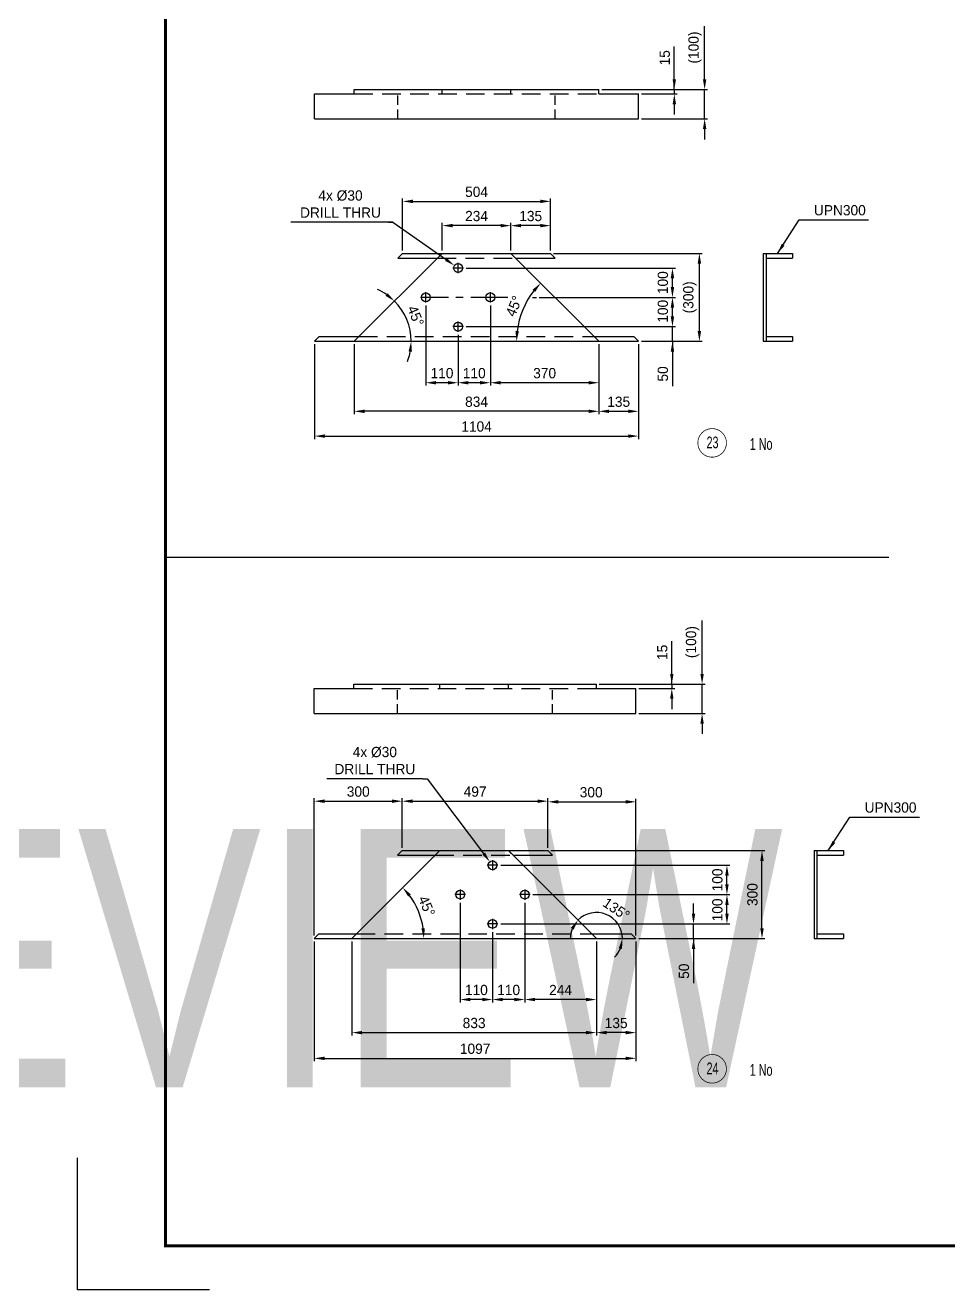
# Model space of a CAD drawing. Header units: millimetres. Extents: x 0 to 16187, y -20471 to 6290.
# Drawn here: x 9329.6 to 9644.4, y 1477 to 1908.2 of the extents above; entities that cross this region are included whole.
import ezdxf
from ezdxf.enums import TextEntityAlignment as Align

# ---------------------------------------------------------------- set-up
doc = ezdxf.new("R2018")
doc.units = ezdxf.units.MM
doc.header["$PDSIZE"] = -1
doc.linetypes.add('CENTERX2', pattern=[20.32, 12.7, -2.54, 2.54, -2.54])
doc.linetypes.add('DASHED2', pattern=[9.525, 6.35, -3.175])
doc.layers.add('BORDER1', color=3, linetype='Continuous')
doc.layers.add('BORDER2', color=7, linetype='Continuous')
doc.styles.add('ROMANC', font='ROMANC', dxfattribs={"height": 5})
doc.styles.add('ROMANS', font='ROMANS.shx', dxfattribs={"width": 0.8})
doc.styles.add('ROMANT', font='ROMANT', dxfattribs={"height": 4})
doc.styles.add('SLDTEXTSTYLE2', font='TXT', dxfattribs={"width": 0.686449})
doc.dimstyles.new('AM_ISO', dxfattribs={"dimtxt": 3.5, "dimasz": 3.5, "dimexe": 1, "dimexo": 1, "dimgap": 1.5, "dimtad": 1, "dimdsep": 46, "dimtxsty": 'Standard', "dimcen": 0, "dimclrd": 1, "dimclre": 1, "dimclrt": 1, "dimadec": 0, "dimazin": 2, "dimtp": 0.1, "dimtm": 0.1, "dimtfac": 0.71, "dimtdec": 3, "dimtmove": 0, "dimatfit": 3, "dimfxl": 1, "dimlwd": -1, "dimlwe": -1, "dimarcsym": 1})
doc.dimstyles.new('AM_ISO$3', dxfattribs={"dimtxt": 3.5, "dimasz": 3.5, "dimexe": 1, "dimexo": 1, "dimgap": 1.5, "dimtad": 1, "dimtoh": 1, "dimdsep": 46, "dimtxsty": 'Standard', "dimcen": 0, "dimclrd": 1, "dimclre": 1, "dimclrt": 1, "dimadec": 0, "dimazin": 2, "dimtp": 0.1, "dimtm": 0.1, "dimtfac": 0.71, "dimtdec": 3, "dimtofl": 0, "dimtmove": 0, "dimatfit": 0, "dimfxl": 1, "dimlwd": -1, "dimlwe": -1, "dimarcsym": 1})
doc.dimstyles.new('AM_ISO$7', dxfattribs={"dimtxt": 3.5, "dimasz": 3.5, "dimexe": 1, "dimexo": 1, "dimgap": 1.5, "dimtad": 1, "dimtoh": 1, "dimdsep": 46, "dimtxsty": 'Standard', "dimcen": 0, "dimclrd": 1, "dimclre": 1, "dimclrt": 1, "dimadec": 0, "dimazin": 2, "dimtp": 0.1, "dimtm": 0.1, "dimtfac": 0.71, "dimtdec": 3, "dimtmove": 0, "dimatfit": 3, "dimfxl": 1, "dimlwd": -1, "dimlwe": -1, "dimarcsym": 1})

# ---------------------------------------------------------------- blocks, each defined once
blk = doc.blocks.new('*D1399')
at = {"color": 1, "linetype": 'ByBlock'}
for p, q in [((9428.13, 1595.74), (9428.13, 1554.89)), ((9537.8, 1595.74), (9537.8, 1554.89)), ((9431.63, 1555.89), (9534.3, 1555.89))]:
    blk.add_line(p, q, dxfattribs=at)
at = {"color": 1}
for points in [[(9431.63, 1556.47), (9431.63, 1555.31), (9428.13, 1555.89)], [(9534.3, 1555.31), (9534.3, 1556.47), (9537.8, 1555.89)]]:
    blk.add_solid(points, dxfattribs=at)
at = {"layer": 'Defpoints', "color": 0}
for p in [(9428.13, 1596.74), (9537.8, 1596.74), (9537.8, 1555.89)]:
    blk.add_point(p, dxfattribs=at)
at = {"color": 1, "insert": (9482.97, 1559.14), "char_height": 3.5, "attachment_point": 5}
blk.add_mtext('1097', dxfattribs=at)
blk = doc.blocks.new('*D1400')
at = {"color": 1, "linetype": 'ByBlock'}
for p, q in [((9458.13, 1627.74), (9458.13, 1644.6)), ((9461.63, 1643.6), (9504.3, 1643.6)), ((9507.8, 1627.74), (9507.8, 1644.6))]:
    blk.add_line(p, q, dxfattribs=at)
at = {"color": 1}
for points in [[(9461.63, 1644.18), (9461.63, 1643.01), (9458.13, 1643.6)], [(9504.3, 1643.01), (9504.3, 1644.18), (9507.8, 1643.6)]]:
    blk.add_solid(points, dxfattribs=at)
at = {"layer": 'Defpoints', "color": 0}
for p in [(9507.8, 1643.6), (9458.13, 1626.74), (9507.8, 1626.74)]:
    blk.add_point(p, dxfattribs=at)
at = {"color": 1, "insert": (9482.97, 1646.85), "char_height": 3.5, "attachment_point": 5}
blk.add_mtext('497', dxfattribs=at)
blk = doc.blocks.new('*D1401')
at = {"color": 1, "linetype": 'ByBlock'}
for p, q in [((9508.8, 1626.74), (9581.75, 1626.74)), ((9580.75, 1600.24), (9580.75, 1623.24)), ((9538.8, 1596.74), (9581.75, 1596.74))]:
    blk.add_line(p, q, dxfattribs=at)
at = {"color": 1}
for points in [[(9581.34, 1623.24), (9580.17, 1623.24), (9580.75, 1626.74)], [(9580.17, 1600.24), (9581.34, 1600.24), (9580.75, 1596.74)]]:
    blk.add_solid(points, dxfattribs=at)
at = {"layer": 'Defpoints', "color": 0}
for p in [(9507.8, 1626.74), (9580.75, 1626.74), (9537.8, 1596.74)]:
    blk.add_point(p, dxfattribs=at)
at = {"color": 1, "insert": (9577.5, 1611.74), "char_height": 3.5, "attachment_point": 5, "rotation": 90}
blk.add_mtext('300', dxfattribs=at)
blk = doc.blocks.new('*D1404')
at = {"color": 1, "linetype": 'ByBlock'}
for p, q in [((9428.13, 1597.74), (9428.13, 1644.6)), ((9431.63, 1643.6), (9454.63, 1643.6)), ((9458.13, 1627.74), (9458.13, 1644.6))]:
    blk.add_line(p, q, dxfattribs=at)
at = {"color": 1}
for points in [[(9431.63, 1644.18), (9431.63, 1643.01), (9428.13, 1643.6)], [(9454.63, 1643.01), (9454.63, 1644.18), (9458.13, 1643.6)]]:
    blk.add_solid(points, dxfattribs=at)
at = {"layer": 'Defpoints', "color": 0}
for p in [(9458.13, 1643.6), (9458.13, 1626.74), (9428.13, 1596.74)]:
    blk.add_point(p, dxfattribs=at)
at = {"color": 1, "insert": (9443.13, 1646.85), "char_height": 3.5, "attachment_point": 5}
blk.add_mtext('300', dxfattribs=at)
blk = doc.blocks.new('*D1405')
at = {"color": 1, "linetype": 'ByBlock'}
for p, q in [((9507.8, 1627.74), (9507.8, 1644.38)), ((9511.3, 1643.38), (9534.3, 1643.38)), ((9537.8, 1597.74), (9537.8, 1644.38))]:
    blk.add_line(p, q, dxfattribs=at)
at = {"color": 1}
for points in [[(9511.3, 1643.97), (9511.3, 1642.8), (9507.8, 1643.38)], [(9534.3, 1642.8), (9534.3, 1643.97), (9537.8, 1643.38)]]:
    blk.add_solid(points, dxfattribs=at)
at = {"layer": 'Defpoints', "color": 0}
for p in [(9537.8, 1643.38), (9507.8, 1626.74), (9537.8, 1596.74)]:
    blk.add_point(p, dxfattribs=at)
at = {"color": 1, "insert": (9522.53, 1646.63), "char_height": 3.5, "attachment_point": 5}
blk.add_mtext('300', dxfattribs=at)
blk = doc.blocks.new('*D1407')
at = {"color": 1, "linetype": 'ByBlock'}
for p, q in [((9524.29, 1595.74), (9524.29, 1563.67)), ((9537.8, 1595.74), (9537.8, 1563.67)), ((9534.3, 1564.67), (9527.79, 1564.67))]:
    blk.add_line(p, q, dxfattribs=at)
at = {"color": 1}
for points in [[(9527.79, 1565.25), (9527.79, 1564.08), (9524.29, 1564.67)], [(9534.3, 1564.08), (9534.3, 1565.25), (9537.8, 1564.67)]]:
    blk.add_solid(points, dxfattribs=at)
at = {"layer": 'Defpoints', "color": 0}
for p in [(9524.29, 1596.74), (9537.8, 1596.74), (9524.29, 1564.67)]:
    blk.add_point(p, dxfattribs=at)
at = {"color": 1, "insert": (9531.04, 1567.92), "char_height": 3.5, "attachment_point": 5}
blk.add_mtext('135', dxfattribs=at)
blk = doc.blocks.new('*D1408')
at = {"color": 1, "linetype": 'ByBlock'}
blk.add_arc((9440.96, 1596.74), 24.54, 8.1783, 36.8217, dxfattribs=at)
at = {"color": 1}
for points in [[(9461.05, 1611.83), (9460.17, 1611.06), (9458.31, 1614.09)], [(9464.67, 1600.19), (9465.83, 1600.27), (9465.5, 1596.74)]]:
    blk.add_solid(points, dxfattribs=at)
at = {"layer": 'Defpoints', "color": 0}
for p in [(9470.96, 1626.74), (9464.67, 1603.09), (9440.96, 1596.74), (9440.96, 1596.74), (9524.29, 1596.74)]:
    blk.add_point(p, dxfattribs=at)
at = {"color": 1, "insert": (9466.45, 1607.81), "char_height": 3.5, "attachment_point": 5, "rotation": 293.477}
blk.add_mtext('45%%d', dxfattribs=at)
blk = doc.blocks.new('*D1410')
at = {"color": 1, "linetype": 'ByBlock'}
for p, q in [((9440.96, 1595.74), (9440.96, 1563.67)), ((9524.29, 1595.74), (9524.29, 1563.67)), ((9444.46, 1564.67), (9520.79, 1564.67))]:
    blk.add_line(p, q, dxfattribs=at)
at = {"color": 1}
for points in [[(9444.46, 1565.25), (9444.46, 1564.08), (9440.96, 1564.67)], [(9520.79, 1564.08), (9520.79, 1565.25), (9524.29, 1564.67)]]:
    blk.add_solid(points, dxfattribs=at)
at = {"layer": 'Defpoints', "color": 0}
for p in [(9440.96, 1596.74), (9524.29, 1596.74), (9524.29, 1564.67)]:
    blk.add_point(p, dxfattribs=at)
at = {"color": 1, "insert": (9482.63, 1567.92), "char_height": 3.5, "attachment_point": 5}
blk.add_mtext('833', dxfattribs=at)
blk = doc.blocks.new('*D1414')
at = {"color": 1, "linetype": 'ByBlock'}
for p, q in [((9428.26, 1799.44), (9428.26, 1767.12)), ((9538.66, 1799.44), (9538.66, 1767.12)), ((9431.76, 1768.12), (9535.16, 1768.12))]:
    blk.add_line(p, q, dxfattribs=at)
at = {"color": 1}
for points in [[(9431.76, 1768.7), (9431.76, 1767.53), (9428.26, 1768.12)], [(9535.16, 1767.53), (9535.16, 1768.7), (9538.66, 1768.12)]]:
    blk.add_solid(points, dxfattribs=at)
at = {"layer": 'Defpoints', "color": 0}
for p in [(9428.26, 1800.44), (9538.66, 1800.44), (9538.66, 1768.12)]:
    blk.add_point(p, dxfattribs=at)
at = {"color": 1, "insert": (9483.46, 1771.37), "char_height": 3.5, "attachment_point": 5}
blk.add_mtext('1104', dxfattribs=at)
blk = doc.blocks.new('*D1415')
at = {"color": 1, "linetype": 'ByBlock'}
for p, q in [((9458.26, 1831.44), (9458.26, 1849.17)), ((9461.76, 1848.17), (9505.16, 1848.17)), ((9508.66, 1831.44), (9508.66, 1849.17))]:
    blk.add_line(p, q, dxfattribs=at)
at = {"color": 1}
for points in [[(9461.76, 1848.76), (9461.76, 1847.59), (9458.26, 1848.17)], [(9505.16, 1847.59), (9505.16, 1848.76), (9508.66, 1848.17)]]:
    blk.add_solid(points, dxfattribs=at)
at = {"layer": 'Defpoints', "color": 0}
for p in [(9508.66, 1848.17), (9458.26, 1830.44), (9508.66, 1830.44)]:
    blk.add_point(p, dxfattribs=at)
at = {"color": 1, "insert": (9483.46, 1851.42), "char_height": 3.5, "attachment_point": 5}
blk.add_mtext('504', dxfattribs=at)
blk = doc.blocks.new('*D1416')
at = {"color": 1, "linetype": 'ByBlock'}
for p, q in [((9525.15, 1799.44), (9525.15, 1775.57)), ((9538.66, 1799.44), (9538.66, 1775.57)), ((9528.65, 1776.57), (9535.16, 1776.57))]:
    blk.add_line(p, q, dxfattribs=at)
at = {"color": 1}
for points in [[(9528.65, 1777.15), (9528.65, 1775.99), (9525.15, 1776.57)], [(9535.16, 1775.99), (9535.16, 1777.15), (9538.66, 1776.57)]]:
    blk.add_solid(points, dxfattribs=at)
at = {"layer": 'Defpoints', "color": 0}
for p in [(9525.15, 1800.44), (9538.66, 1800.44), (9538.66, 1776.57)]:
    blk.add_point(p, dxfattribs=at)
at = {"color": 1, "insert": (9531.91, 1779.82), "char_height": 3.5, "attachment_point": 5}
blk.add_mtext('135', dxfattribs=at)
blk = doc.blocks.new('*D1417')
at = {"color": 1, "linetype": 'ByBlock'}
for p, q in [((9441.77, 1799.44), (9441.77, 1775.57)), ((9525.15, 1799.44), (9525.15, 1775.57)), ((9521.65, 1776.57), (9445.27, 1776.57))]:
    blk.add_line(p, q, dxfattribs=at)
at = {"color": 1}
for points in [[(9445.27, 1777.15), (9445.27, 1775.99), (9441.77, 1776.57)], [(9521.65, 1775.99), (9521.65, 1777.15), (9525.15, 1776.57)]]:
    blk.add_solid(points, dxfattribs=at)
at = {"layer": 'Defpoints', "color": 0}
for p in [(9441.77, 1800.44), (9525.15, 1800.44), (9441.77, 1776.57)]:
    blk.add_point(p, dxfattribs=at)
at = {"color": 1, "insert": (9483.46, 1779.82), "char_height": 3.5, "attachment_point": 5}
blk.add_mtext('834', dxfattribs=at)
blk = doc.blocks.new('*D1418')
at = {"color": 1, "linetype": 'ByBlock'}
for p, q in [((9495.15, 1831.44), (9495.15, 1840.9)), ((9505.16, 1839.9), (9498.65, 1839.9)), ((9508.66, 1831.44), (9508.66, 1840.9))]:
    blk.add_line(p, q, dxfattribs=at)
at = {"color": 1}
for points in [[(9498.65, 1840.48), (9498.65, 1839.32), (9495.15, 1839.9)], [(9505.16, 1839.32), (9505.16, 1840.48), (9508.66, 1839.9)]]:
    blk.add_solid(points, dxfattribs=at)
at = {"layer": 'Defpoints', "color": 0}
for p in [(9495.15, 1839.9), (9495.15, 1830.44), (9508.66, 1830.44)]:
    blk.add_point(p, dxfattribs=at)
at = {"color": 1, "insert": (9501.91, 1843.15), "char_height": 3.5, "attachment_point": 5}
blk.add_mtext('135', dxfattribs=at)
blk = doc.blocks.new('*D1419')
at = {"color": 1, "linetype": 'ByBlock'}
for p, q in [((9471.77, 1831.44), (9471.77, 1840.9)), ((9491.65, 1839.9), (9475.27, 1839.9)), ((9495.15, 1831.44), (9495.15, 1840.9))]:
    blk.add_line(p, q, dxfattribs=at)
at = {"color": 1}
for points in [[(9475.27, 1840.48), (9475.27, 1839.32), (9471.77, 1839.9)], [(9491.65, 1839.32), (9491.65, 1840.48), (9495.15, 1839.9)]]:
    blk.add_solid(points, dxfattribs=at)
at = {"layer": 'Defpoints', "color": 0}
for p in [(9471.77, 1839.9), (9471.77, 1830.44), (9495.15, 1830.44)]:
    blk.add_point(p, dxfattribs=at)
at = {"color": 1, "insert": (9483.46, 1843.15), "char_height": 3.5, "attachment_point": 5}
blk.add_mtext('234', dxfattribs=at)
blk = doc.blocks.new('*D1421')
at = {"color": 1, "linetype": 'ByBlock'}
blk.add_arc((9525.15, 1800.44), 28.07, 142.1498, 172.8502, dxfattribs=at)
at = {"color": 1}
for points in [[(9503.43, 1817.28), (9502.56, 1818.05), (9505.31, 1820.29)], [(9496.72, 1803.97), (9497.89, 1803.9), (9497.09, 1800.44)]]:
    blk.add_solid(points, dxfattribs=at)
at = {"layer": 'Defpoints', "color": 0}
for p in [(9495.15, 1830.44), (9500.85, 1814.47), (9428.26, 1800.44), (9525.15, 1800.44), (9538.66, 1800.44)]:
    blk.add_point(p, dxfattribs=at)
at = {"color": 1, "insert": (9496.22, 1812.43), "char_height": 3.5, "attachment_point": 5, "rotation": 67.5}
blk.add_mtext('45%%d', dxfattribs=at)
blk = doc.blocks.new('*D1422')
at = {"color": 1, "linetype": 'ByBlock'}
for start, end in [(55.3539, 65.7077), (0, 45), (339.2923, 349.6461)]:
    blk.add_arc((9441.77, 1800.44), 19.39, start, end, dxfattribs=at)
at = {"color": 1}
for points in [[(9452.42, 1815.95), (9453.17, 1816.84), (9455.48, 1814.16)], [(9461.43, 1796.9), (9460.27, 1797.01), (9461.16, 1800.44)]]:
    blk.add_solid(points, dxfattribs=at)
at = {"layer": 'Defpoints', "color": 0}
for p in [(9471.77, 1830.44), (9460.5, 1805.46), (9428.26, 1800.44), (9441.77, 1800.44), (9538.66, 1800.44)]:
    blk.add_point(p, dxfattribs=at)
at = {"color": 1, "insert": (9462.69, 1809.11), "char_height": 3.5, "attachment_point": 5, "rotation": 292.5}
blk.add_mtext('45%%d', dxfattribs=at)
blk = doc.blocks.new('*D1423')
at = {"color": 1, "linetype": 'ByBlock'}
for p, q in [((9550.87, 1886.31), (9550.87, 1900.97)), ((9550.87, 1889.81), (9550.87, 1893.31)), ((9526.15, 1886.31), (9551.87, 1886.31)), ((9539.66, 1884.81), (9551.87, 1884.81)), ((9550.87, 1886.31), (9550.87, 1884.81)), ((9550.87, 1881.31), (9550.87, 1877.81))]:
    blk.add_line(p, q, dxfattribs=at)
at = {"color": 1}
for points in [[(9550.29, 1889.81), (9551.45, 1889.81), (9550.87, 1886.31)], [(9551.45, 1881.31), (9550.29, 1881.31), (9550.87, 1884.81)]]:
    blk.add_solid(points, dxfattribs=at)
at = {"layer": 'Defpoints', "color": 0}
for p in [(9525.15, 1886.31), (9538.66, 1884.81), (9550.87, 1884.81)]:
    blk.add_point(p, dxfattribs=at)
at = {"color": 1, "insert": (9547.62, 1897.14), "char_height": 3.5, "attachment_point": 5, "rotation": 90}
blk.add_mtext('15', dxfattribs=at)
blk = doc.blocks.new('*D1424')
at = {"color": 1, "linetype": 'ByBlock'}
for p, q in [((9561.2, 1889.81), (9561.2, 1907.97)), ((9526.15, 1886.31), (9562.2, 1886.31)), ((9561.2, 1876.31), (9561.2, 1886.31)), ((9539.66, 1876.31), (9562.2, 1876.31)), ((9561.2, 1872.81), (9561.2, 1869.31))]:
    blk.add_line(p, q, dxfattribs=at)
at = {"color": 1}
for points in [[(9560.62, 1889.81), (9561.78, 1889.81), (9561.2, 1886.31)], [(9561.78, 1872.81), (9560.62, 1872.81), (9561.2, 1876.31)]]:
    blk.add_solid(points, dxfattribs=at)
at = {"layer": 'Defpoints', "color": 0}
for p in [(9525.15, 1886.31), (9561.2, 1886.31), (9538.66, 1876.31)]:
    blk.add_point(p, dxfattribs=at)
at = {"color": 1, "insert": (9557.95, 1900.64), "char_height": 3.5, "attachment_point": 5, "rotation": 90}
blk.add_mtext('(100)', dxfattribs=at)
blk = doc.blocks.new('*D1425')
at = {"color": 1, "linetype": 'ByBlock'}
for p, q in [((9509.66, 1830.44), (9560.41, 1830.44)), ((9559.41, 1803.94), (9559.41, 1826.94)), ((9539.66, 1800.44), (9560.41, 1800.44))]:
    blk.add_line(p, q, dxfattribs=at)
at = {"color": 1}
for points in [[(9559.99, 1826.94), (9558.82, 1826.94), (9559.41, 1830.44)], [(9558.82, 1803.94), (9559.99, 1803.94), (9559.41, 1800.44)]]:
    blk.add_solid(points, dxfattribs=at)
at = {"layer": 'Defpoints', "color": 0}
for p in [(9508.66, 1830.44), (9559.41, 1830.44), (9538.66, 1800.44)]:
    blk.add_point(p, dxfattribs=at)
at = {"color": 1, "insert": (9556.16, 1815.44), "char_height": 3.5, "attachment_point": 5, "rotation": 90}
blk.add_mtext('(300)', dxfattribs=at)
blk = doc.blocks.new('*D1426')
at = {"color": 1, "linetype": 'ByBlock'}
for p, q in [((9550.01, 1683.52), (9550.01, 1698.19)), ((9550.01, 1687.02), (9550.01, 1690.52)), ((9525.29, 1683.52), (9551.01, 1683.52)), ((9538.8, 1682.02), (9551.01, 1682.02)), ((9550.01, 1683.52), (9550.01, 1682.02)), ((9550.01, 1678.52), (9550.01, 1675.02))]:
    blk.add_line(p, q, dxfattribs=at)
at = {"color": 1}
for points in [[(9549.42, 1687.02), (9550.59, 1687.02), (9550.01, 1683.52)], [(9550.59, 1678.52), (9549.42, 1678.52), (9550.01, 1682.02)]]:
    blk.add_solid(points, dxfattribs=at)
at = {"layer": 'Defpoints', "color": 0}
for p in [(9524.29, 1683.52), (9537.8, 1682.02), (9550.01, 1682.02)]:
    blk.add_point(p, dxfattribs=at)
at = {"color": 1, "insert": (9546.76, 1694.36), "char_height": 3.5, "attachment_point": 5, "rotation": 90}
blk.add_mtext('15', dxfattribs=at)
blk = doc.blocks.new('*D1427')
at = {"color": 1, "linetype": 'ByBlock'}
for p, q in [((9560.34, 1687.02), (9560.34, 1705.19)), ((9525.29, 1683.52), (9561.34, 1683.52)), ((9560.34, 1673.52), (9560.34, 1683.52)), ((9538.8, 1673.52), (9561.34, 1673.52)), ((9560.34, 1670.02), (9560.34, 1666.52))]:
    blk.add_line(p, q, dxfattribs=at)
at = {"color": 1}
for points in [[(9559.75, 1687.02), (9560.92, 1687.02), (9560.34, 1683.52)], [(9560.92, 1670.02), (9559.75, 1670.02), (9560.34, 1673.52)]]:
    blk.add_solid(points, dxfattribs=at)
at = {"layer": 'Defpoints', "color": 0}
for p in [(9524.29, 1683.52), (9560.34, 1683.52), (9537.8, 1673.52)]:
    blk.add_point(p, dxfattribs=at)
at = {"color": 1, "insert": (9557.09, 1697.86), "char_height": 3.5, "attachment_point": 5, "rotation": 90}
blk.add_mtext('(100)', dxfattribs=at)
blk = doc.blocks.new('*D1511')
at = {"color": 1, "linetype": 'ByBlock'}
for p, q in [((9557.41, 1605.24), (9557.41, 1608.74)), ((9491.68, 1601.74), (9558.41, 1601.74)), ((9557.41, 1596.74), (9557.41, 1601.74)), ((9538.8, 1596.74), (9558.41, 1596.74)), ((9557.41, 1596.74), (9557.41, 1581.49)), ((9557.41, 1593.24), (9557.41, 1589.74))]:
    blk.add_line(p, q, dxfattribs=at)
at = {"color": 1}
for points in [[(9556.83, 1605.24), (9558, 1605.24), (9557.41, 1601.74)], [(9558, 1593.24), (9556.83, 1593.24), (9557.41, 1596.74)]]:
    blk.add_solid(points, dxfattribs=at)
at = {"layer": 'Defpoints', "color": 0}
for p in [(9490.68, 1601.74), (9557.41, 1601.74), (9537.8, 1596.74)]:
    blk.add_point(p, dxfattribs=at)
at = {"color": 1, "insert": (9554.16, 1585.61), "char_height": 3.5, "attachment_point": 5, "rotation": 90}
blk.add_mtext('50', dxfattribs=at)
blk = doc.blocks.new('*D1512')
at = {"color": 1, "linetype": 'ByBlock'}
for p, q in [((9502.68, 1611.74), (9569.81, 1611.74)), ((9568.81, 1605.24), (9568.81, 1608.24)), ((9491.68, 1601.74), (9569.81, 1601.74))]:
    blk.add_line(p, q, dxfattribs=at)
at = {"color": 1}
for points in [[(9569.4, 1608.24), (9568.23, 1608.24), (9568.81, 1611.74)], [(9568.23, 1605.24), (9569.4, 1605.24), (9568.81, 1601.74)]]:
    blk.add_solid(points, dxfattribs=at)
at = {"layer": 'Defpoints', "color": 0}
for p in [(9501.68, 1611.74), (9568.81, 1611.74), (9490.68, 1601.74)]:
    blk.add_point(p, dxfattribs=at)
at = {"color": 1, "insert": (9565.56, 1606.52), "char_height": 3.5, "attachment_point": 5, "rotation": 90}
blk.add_mtext('100', dxfattribs=at)
blk = doc.blocks.new('*D1513')
at = {"color": 1, "linetype": 'ByBlock'}
for p, q in [((9491.68, 1621.74), (9569.81, 1621.74)), ((9568.81, 1615.24), (9568.81, 1618.24)), ((9502.68, 1611.74), (9569.81, 1611.74))]:
    blk.add_line(p, q, dxfattribs=at)
at = {"color": 1}
for points in [[(9569.4, 1618.24), (9568.23, 1618.24), (9568.81, 1621.74)], [(9568.23, 1615.24), (9569.4, 1615.24), (9568.81, 1611.74)]]:
    blk.add_solid(points, dxfattribs=at)
at = {"layer": 'Defpoints', "color": 0}
for p in [(9490.68, 1621.74), (9568.81, 1621.74), (9501.68, 1611.74)]:
    blk.add_point(p, dxfattribs=at)
at = {"color": 1, "insert": (9565.56, 1616.74), "char_height": 3.5, "attachment_point": 5, "rotation": 90}
blk.add_mtext('100', dxfattribs=at)
blk = doc.blocks.new('*D1515')
at = {"color": 1, "linetype": 'ByBlock'}
for p, q in [((9499.89, 1608.95), (9499.89, 1574.95)), ((9524.29, 1595.74), (9524.29, 1574.95)), ((9520.79, 1575.95), (9503.39, 1575.95))]:
    blk.add_line(p, q, dxfattribs=at)
at = {"color": 1}
for points in [[(9503.39, 1576.53), (9503.39, 1575.37), (9499.89, 1575.95)], [(9520.79, 1575.37), (9520.79, 1576.53), (9524.29, 1575.95)]]:
    blk.add_solid(points, dxfattribs=at)
at = {"layer": 'Defpoints', "color": 0}
for p in [(9499.89, 1609.95), (9524.29, 1596.74), (9499.89, 1575.95)]:
    blk.add_point(p, dxfattribs=at)
at = {"color": 1, "insert": (9512.09, 1579.2), "char_height": 3.5, "attachment_point": 5}
blk.add_mtext('244', dxfattribs=at)
blk = doc.blocks.new('*D1516')
at = {"color": 1, "linetype": 'ByBlock'}
for p, q in [((9499.89, 1608.95), (9499.89, 1574.95)), ((9488.89, 1598.95), (9488.89, 1574.95)), ((9496.39, 1575.95), (9492.39, 1575.95))]:
    blk.add_line(p, q, dxfattribs=at)
at = {"color": 1}
for points in [[(9492.39, 1576.53), (9492.39, 1575.37), (9488.89, 1575.95)], [(9496.39, 1575.37), (9496.39, 1576.53), (9499.89, 1575.95)]]:
    blk.add_solid(points, dxfattribs=at)
at = {"layer": 'Defpoints', "color": 0}
for p in [(9499.89, 1609.95), (9488.89, 1599.95), (9488.89, 1575.95)]:
    blk.add_point(p, dxfattribs=at)
at = {"color": 1, "insert": (9494.39, 1579.2), "char_height": 3.5, "attachment_point": 5}
blk.add_mtext('110', dxfattribs=at)
blk = doc.blocks.new('*D1517')
at = {"color": 1, "linetype": 'ByBlock'}
for p, q in [((9477.89, 1608.95), (9477.89, 1574.95)), ((9488.89, 1598.95), (9488.89, 1574.95)), ((9485.39, 1575.95), (9481.39, 1575.95))]:
    blk.add_line(p, q, dxfattribs=at)
at = {"color": 1}
for points in [[(9481.39, 1576.53), (9481.39, 1575.37), (9477.89, 1575.95)], [(9485.39, 1575.37), (9485.39, 1576.53), (9488.89, 1575.95)]]:
    blk.add_solid(points, dxfattribs=at)
at = {"layer": 'Defpoints', "color": 0}
for p in [(9477.89, 1609.95), (9488.89, 1599.95), (9477.89, 1575.95)]:
    blk.add_point(p, dxfattribs=at)
at = {"color": 1, "insert": (9483.39, 1579.2), "char_height": 3.5, "attachment_point": 5}
blk.add_mtext('110', dxfattribs=at)
blk = doc.blocks.new('*D1518')
at = {"color": 1, "linetype": 'ByBlock'}
for start, end in [(0, 135), (157.7208, 180.4415), (314.5585, 337.2792)]:
    blk.add_arc((9524.29, 1596.74), 8.88, start, end, dxfattribs=at)
at = {"color": 1}
for points in [[(9516.56, 1599.78), (9515.58, 1600.43), (9518.01, 1603.02)], [(9533.06, 1593.19), (9531.91, 1593.42), (9533.17, 1596.74)]]:
    blk.add_solid(points, dxfattribs=at)
at = {"layer": 'Defpoints', "color": 0}
for p in [(9494.29, 1626.74), (9524.29, 1605.62), (9428.13, 1596.74), (9524.29, 1596.74), (9537.8, 1596.74)]:
    blk.add_point(p, dxfattribs=at)
at = {"color": 1, "insert": (9531.09, 1606.79), "char_height": 3.5, "attachment_point": 5, "rotation": 325.9377}
blk.add_mtext('135%%d', dxfattribs=at)
blk = doc.blocks.new('*D1519')
at = {"color": 1, "linetype": 'ByBlock'}
for p, q in [((9465.12, 1651.26), (9466.62, 1651.26)), ((9466.62, 1651.26), (9485.88, 1625.73))]:
    blk.add_line(p, q, dxfattribs=at)
at = {"color": 1}
blk.add_solid([(9485.41, 1625.38), (9486.35, 1626.08), (9487.99, 1622.94)], dxfattribs=at)
at = {"layer": 'Defpoints', "color": 0}
for p in [(9487.99, 1622.94), (9489.79, 1620.54)]:
    blk.add_point(p, dxfattribs=at)
at = {"color": 1, "insert": (9448.79, 1657.43), "char_height": 3.5, "attachment_point": 5}
blk.add_mtext('4x %%c30\\PDRILL THRU', dxfattribs=at)
blk = doc.blocks.new('*D1537')
at = {"color": 1, "linetype": 'ByBlock'}
for p, q in [((9488.17, 1812.65), (9488.17, 1785.32)), ((9525.15, 1799.44), (9525.15, 1785.32)), ((9521.65, 1786.32), (9491.67, 1786.32))]:
    blk.add_line(p, q, dxfattribs=at)
at = {"color": 1}
for points in [[(9491.67, 1786.9), (9491.67, 1785.73), (9488.17, 1786.32)], [(9521.65, 1785.73), (9521.65, 1786.9), (9525.15, 1786.32)]]:
    blk.add_solid(points, dxfattribs=at)
at = {"layer": 'Defpoints', "color": 0}
for p in [(9488.17, 1813.65), (9525.15, 1800.44), (9488.17, 1786.32)]:
    blk.add_point(p, dxfattribs=at)
at = {"color": 1, "insert": (9506.66, 1789.57), "char_height": 3.5, "attachment_point": 5}
blk.add_mtext('370', dxfattribs=at)
blk = doc.blocks.new('*D1538')
at = {"color": 1, "linetype": 'ByBlock'}
for p, q in [((9488.17, 1812.65), (9488.17, 1785.32)), ((9477.17, 1802.65), (9477.17, 1785.32)), ((9484.67, 1786.32), (9480.67, 1786.32))]:
    blk.add_line(p, q, dxfattribs=at)
at = {"color": 1}
for points in [[(9480.67, 1786.9), (9480.67, 1785.73), (9477.17, 1786.32)], [(9484.67, 1785.73), (9484.67, 1786.9), (9488.17, 1786.32)]]:
    blk.add_solid(points, dxfattribs=at)
at = {"layer": 'Defpoints', "color": 0}
for p in [(9488.17, 1813.65), (9477.17, 1803.65), (9477.17, 1786.32)]:
    blk.add_point(p, dxfattribs=at)
at = {"color": 1, "insert": (9482.67, 1789.57), "char_height": 3.5, "attachment_point": 5}
blk.add_mtext('110', dxfattribs=at)
blk = doc.blocks.new('*D1539')
at = {"color": 1, "linetype": 'ByBlock'}
for p, q in [((9466.17, 1812.65), (9466.17, 1785.32)), ((9477.17, 1802.65), (9477.17, 1785.32)), ((9473.67, 1786.32), (9469.67, 1786.32))]:
    blk.add_line(p, q, dxfattribs=at)
at = {"color": 1}
for points in [[(9469.67, 1786.9), (9469.67, 1785.73), (9466.17, 1786.32)], [(9473.67, 1785.73), (9473.67, 1786.9), (9477.17, 1786.32)]]:
    blk.add_solid(points, dxfattribs=at)
at = {"layer": 'Defpoints', "color": 0}
for p in [(9466.17, 1813.65), (9477.17, 1803.65), (9466.17, 1786.32)]:
    blk.add_point(p, dxfattribs=at)
at = {"color": 1, "insert": (9471.67, 1789.57), "char_height": 3.5, "attachment_point": 5}
blk.add_mtext('110', dxfattribs=at)
blk = doc.blocks.new('*D1540')
at = {"color": 1, "linetype": 'ByBlock'}
for p, q in [((9550.22, 1808.94), (9550.22, 1812.44)), ((9479.96, 1805.44), (9551.22, 1805.44)), ((9550.22, 1800.44), (9550.22, 1805.44)), ((9539.66, 1800.44), (9551.22, 1800.44)), ((9550.22, 1800.44), (9550.22, 1785.19)), ((9550.22, 1796.94), (9550.22, 1793.44))]:
    blk.add_line(p, q, dxfattribs=at)
at = {"color": 1}
for points in [[(9549.64, 1808.94), (9550.81, 1808.94), (9550.22, 1805.44)], [(9550.81, 1796.94), (9549.64, 1796.94), (9550.22, 1800.44)]]:
    blk.add_solid(points, dxfattribs=at)
at = {"layer": 'Defpoints', "color": 0}
for p in [(9478.96, 1805.44), (9550.22, 1805.44), (9538.66, 1800.44)]:
    blk.add_point(p, dxfattribs=at)
at = {"color": 1, "insert": (9546.97, 1789.32), "char_height": 3.5, "attachment_point": 5, "rotation": 90}
blk.add_mtext('50', dxfattribs=at)
blk = doc.blocks.new('*D1541')
at = {"color": 1, "linetype": 'ByBlock'}
for p, q in [((9504.84, 1815.44), (9551.22, 1815.44)), ((9550.22, 1808.94), (9550.22, 1811.94)), ((9479.96, 1805.44), (9551.22, 1805.44))]:
    blk.add_line(p, q, dxfattribs=at)
at = {"color": 1}
for points in [[(9550.81, 1811.94), (9549.64, 1811.94), (9550.22, 1815.44)], [(9549.64, 1808.94), (9550.81, 1808.94), (9550.22, 1805.44)]]:
    blk.add_solid(points, dxfattribs=at)
at = {"layer": 'Defpoints', "color": 0}
for p in [(9503.84, 1815.44), (9550.22, 1815.44), (9478.96, 1805.44)]:
    blk.add_point(p, dxfattribs=at)
at = {"color": 1, "insert": (9546.97, 1810.69), "char_height": 3.5, "attachment_point": 5, "rotation": 90}
blk.add_mtext('100', dxfattribs=at)
blk = doc.blocks.new('*D1542')
at = {"color": 1, "linetype": 'ByBlock'}
for p, q in [((9479.96, 1825.44), (9551.22, 1825.44)), ((9550.22, 1818.94), (9550.22, 1821.94)), ((9504.84, 1815.44), (9551.22, 1815.44))]:
    blk.add_line(p, q, dxfattribs=at)
at = {"color": 1}
for points in [[(9550.81, 1821.94), (9549.64, 1821.94), (9550.22, 1825.44)], [(9549.64, 1818.94), (9550.81, 1818.94), (9550.22, 1815.44)]]:
    blk.add_solid(points, dxfattribs=at)
at = {"layer": 'Defpoints', "color": 0}
for p in [(9478.96, 1825.44), (9550.22, 1825.44), (9503.84, 1815.44)]:
    blk.add_point(p, dxfattribs=at)
at = {"color": 1, "insert": (9546.97, 1820.44), "char_height": 3.5, "attachment_point": 5, "rotation": 90}
blk.add_mtext('100', dxfattribs=at)
blk = doc.blocks.new('*D1560')
at = {"color": 1, "linetype": 'ByBlock'}
for p, q in [((9453.41, 1841.08), (9454.91, 1841.08)), ((9454.91, 1841.08), (9473.08, 1828.32))]:
    blk.add_line(p, q, dxfattribs=at)
at = {"color": 1}
blk.add_solid([(9472.74, 1827.84), (9473.41, 1828.79), (9475.94, 1826.3)], dxfattribs=at)
at = {"layer": 'Defpoints', "color": 0}
for p in [(9475.94, 1826.3), (9478.4, 1824.58)]:
    blk.add_point(p, dxfattribs=at)
at = {"color": 1, "insert": (9437.08, 1847.25), "char_height": 3.5, "attachment_point": 5}
blk.add_mtext('4x %%c30\\PDRILL THRU', dxfattribs=at)
blk = doc.blocks.new('*U609')
at = {"layer": 'BORDER1', "color": 154, "true_color": 0x1859a9, "const_width": 1}
blk.add_lwpolyline([(1.81, 811), (1144, 811), (1144, 0), (0, 0), (0, 811)], close=True, dxfattribs=at)
at = {"layer": 'BORDER2'}
blk.add_lwpolyline([(15, -15), (-30, -15), (-30, 30)], dxfattribs=at)
at = {"layer": 'BORDER2', "flags": 8}
for tag, height, style, p in [('REV-A', 3.24, 'ROMANS', (986.93, 140.25)), ('RE-A', 8.06, 'ROMANT', (1084.63, 7.17))]:
    blk.add_attdef(tag, text='', height=height, dxfattribs=dict(at, style=style)).set_placement(p, align=Align.CENTER)
at = {"layer": 'BORDER2', "style": 'ROMANS', "width": 3.830216}
blk.add_attdef('DATE-A', text='', height=3.24, dxfattribs=at).set_placement((995.51, 140.25), (1008.51, 140.25), align=Align.FIT)
at = {"layer": 'BORDER2'}
for tag, height, style, p in [('DRN-A', 3.24, 'ROMANS', (1018.38, 140.25)), ('CHD-A', 3.24, 'ROMANS', (1032.35, 140.25)), ('APD-A', 3.24, 'ROMANS', (1046.64, 140.25)), ('CONS_CONT_VEND', 4.2, 'ROMANC', (1061.39, 72.83))]:
    blk.add_attdef(tag, text='', height=height, dxfattribs=dict(at, style=style)).set_placement(p, align=Align.CENTER)
at = {"layer": 'BORDER2', "style": 'ROMANS', "width": 0.8}
for tag, p, height in [('1:X', (997.23, 122.55), 3.5), ('LOC', (1042.74, 122.55), 3.5), ('PROJ_NO', (1118.64, 122.55), 3.5), ('CONS_DRG_NO', (1011, 63), 3)]:
    blk.add_attdef(tag, p, '', height=height, dxfattribs=at)
at = {"layer": 'BORDER2', "lineweight": 30, "width": 0.8, "flags": 104}
blk.add_attdef('COMMENTS-A', text='', height=2.2, dxfattribs=at).set_placement((1055.21, 142.07), align=Align.MIDDLE_LEFT)
at = {"layer": 'BORDER2', "style": 'ROMANS', "width": 0.8}
for tag, p in [('PROJECT_TITLE_1', (1061.07, 55.35)), ('PROJECT_TITLE_2', (1061.07, 49.3))]:
    blk.add_attdef(tag, text='', height=3.5, dxfattribs=at).set_placement(p, align=Align.MIDDLE)
at = {"layer": 'BORDER2', "style": 'ROMANT', "width": 0.8}
for tag, p in [('DRG_TITLE_1', (1061.07, 36.31)), ('DRG_TITLE_2', (1061.07, 28.31)), ('DRG_TITLE_3', (1061.07, 20.31))]:
    blk.add_attdef(tag, text='', height=5, dxfattribs=at).set_placement(p, align=Align.CENTER)
at = {"layer": 'BORDER2', "style": 'ROMANT'}
for tag, p in [('AR', (995, 7.17)), ('PA', (1011.74, 7.17)), ('DC', (1028.45, 7.17)), ('TS', (1120.84, 7.17))]:
    blk.add_attdef(tag, p, '', height=8.06, dxfattribs=at)
for tag, p in [('SRNO', (1074.7, 7.17)), ('SH', (1115.8, 7.18))]:
    blk.add_attdef(tag, text='', height=8.06, dxfattribs=at).set_placement(p, align=Align.RIGHT)
at = {"layer": 'BORDER2', "style": 'ROMANS', "flags": 2}
blk.add_attdef('TB_VERSION', text='', height=2, dxfattribs=at).set_placement((1, -1), align=Align.TOP_LEFT)

msp = doc.modelspace()

# ---------------------------------------------------------------- linework, layer by layer
for p, q in [((9428.26198, 1876.30586), (9428.26198, 1884.80586)), ((9428.26198, 1884.80586), (9441.76772, 1884.80586)), ((9441.76772, 1886.30586), (9525.15435, 1886.30586)), ((9441.76772, 1884.80586), (9441.76772, 1886.30586)), ((9525.15435, 1884.80586), (9525.15435, 1886.30586)), ((9525.15435, 1884.80586), (9538.66009, 1884.80586)), ((9538.66009, 1876.30586), (9538.66009, 1884.80586)), ((9428.26198, 1876.30586), (9538.66009, 1876.30586)), ((9454.90852, 1841.08097), (9420.12421, 1841.08097)), ((9581.19656, 1830.4415), (9581.19656, 1800.4415)), ((9581.19656, 1830.4415), (9591.19656, 1830.4415)), ((9582.19656, 1830.4415), (9582.19656, 1800.4415)), ((9582.19656, 1828.8415), (9591.19656, 1828.8415)), ((9591.19656, 1830.4415), (9591.19656, 1828.8415)), ((9478.95683, 1825.4415), (9475.37874, 1825.4415)), ((9477.16778, 1823.65245), (9477.16778, 1827.23054)), ((9466.16778, 1813.65245), (9466.16778, 1817.23054)), ((9488.16778, 1813.65245), (9488.16778, 1817.23054)), ((9467.95683, 1815.4415), (9464.37874, 1815.4415)), ((9502.5093, 1815.4415), (9503.83874, 1815.4415)), ((9477.16778, 1803.65245), (9477.16778, 1807.23054)), ((9478.95683, 1805.4415), (9475.37874, 1805.4415)), ((9581.19656, 1800.4415), (9591.19656, 1800.4415)), ((9582.19656, 1802.0415), (9591.19656, 1802.0415)), ((9591.19656, 1802.0415), (9591.19656, 1800.4415)), ((9377.41209, 1726.82833), (9623.9866, 1726.82833)), ((9428.1337, 1673.52297), (9428.1337, 1682.02297)), ((9428.1337, 1682.02297), (9441.63944, 1682.02297)), ((9441.63944, 1683.52297), (9524.29068, 1683.52297)), ((9441.63944, 1682.02297), (9441.63944, 1683.52297)), ((9524.29068, 1682.02297), (9524.29068, 1683.52297)), ((9524.29068, 1682.02297), (9537.79642, 1682.02297)), ((9537.79642, 1673.52297), (9537.79642, 1682.02297)), ((9428.1337, 1673.52297), (9537.79642, 1673.52297)), ((9465.12377, 1651.26431), (9432.38924, 1651.26431)), ((9598.48223, 1626.73794), (9598.48223, 1596.73794)), ((9598.48223, 1626.73794), (9608.48223, 1626.73794)), ((9599.48223, 1626.73794), (9599.48223, 1596.73794)), ((9608.48223, 1626.73794), (9608.48223, 1625.13794)), ((9599.48223, 1625.13794), (9608.48223, 1625.13794)), ((9598.48223, 1596.73794), (9608.48223, 1596.73794)), ((9599.48223, 1598.33794), (9608.48223, 1598.33794)), ((9608.48223, 1598.33794), (9608.48223, 1596.73794))]:
    msp.add_line(p, q)
at = {"color": 2, "linetype": 'DASHED2', "lineweight": 25}
for p, q in [((9441.76772, 1884.80586), (9525.15435, 1884.80586)), ((9471.76772, 1884.80586), (9471.76772, 1886.30586)), ((9495.15435, 1884.80586), (9495.15435, 1886.30586)), ((9470.16772, 1828.8415), (9496.75435, 1828.8415)), ((9443.36772, 1802.0415), (9523.55435, 1802.0415)), ((9441.63944, 1682.02297), (9524.29068, 1682.02297)), ((9470.96062, 1682.02297), (9470.96062, 1683.52297)), ((9494.29068, 1682.02297), (9494.29068, 1683.52297)), ((9469.36062, 1625.13794), (9495.89068, 1625.13794)), ((9442.56062, 1598.33794), (9522.69068, 1598.33794))]:
    msp.add_line(p, q, dxfattribs=at)
at = {"color": 2, "linetype": 'DASHED2', "ltscale": 0.5}
for p, q in [((9456.66198, 1876.30586), (9456.66198, 1884.80586)), ((9510.26009, 1876.30586), (9510.26009, 1884.80586)), ((9456.5337, 1673.52297), (9456.5337, 1682.02297)), ((9509.39642, 1673.52297), (9509.39642, 1682.02297))]:
    msp.add_line(p, q, dxfattribs=at)
at = {"color": 7, "linetype": 'Continuous', "lineweight": 25}
for p, q in [((9441.76772, 1800.4415), (9471.76772, 1830.4415)), ((9456.66198, 1828.8415), (9458.26198, 1830.4415)), ((9456.66198, 1828.8415), (9470.16772, 1828.8415)), ((9458.26198, 1830.4415), (9508.66009, 1830.4415)), ((9495.15435, 1830.4415), (9525.15435, 1800.4415)), ((9496.75435, 1828.8415), (9510.26009, 1828.8415)), ((9510.26009, 1828.8415), (9508.66009, 1830.4415)), ((9428.26198, 1800.4415), (9429.86198, 1802.0415)), ((9428.26198, 1800.4415), (9538.66009, 1800.4415)), ((9429.86198, 1802.0415), (9443.36772, 1802.0415)), ((9523.55435, 1802.0415), (9537.06009, 1802.0415)), ((9538.66009, 1800.4415), (9537.06009, 1802.0415)), ((9470.96062, 1626.73794), (9440.96062, 1596.73794)), ((9458.1337, 1626.73794), (9456.5337, 1625.13794)), ((9458.1337, 1626.73794), (9507.79642, 1626.73794)), ((9494.29068, 1626.73794), (9524.29068, 1596.73794)), ((9494.29068, 1626.73794), (9495.29068, 1625.73794)), ((9507.79642, 1626.73794), (9509.39642, 1625.13794)), ((9456.5337, 1625.13794), (9469.36062, 1625.13794)), ((9495.89068, 1625.13794), (9509.39642, 1625.13794)), ((9429.7337, 1598.33794), (9428.1337, 1596.73794)), ((9428.1337, 1596.73794), (9537.79642, 1596.73794)), ((9429.7337, 1598.33794), (9442.56062, 1598.33794)), ((9522.69068, 1598.33794), (9536.19642, 1598.33794)), ((9536.19642, 1598.33794), (9537.79642, 1596.73794))]:
    msp.add_line(p, q, dxfattribs=at)
at = {"color": 3, "linetype": 'CENTERX2', "lineweight": 25}
for p, q in [((9494.16039, 1815.4415), (9466.16778, 1815.4415)), ((9490.67966, 1621.73794), (9487.10157, 1621.73794)), ((9488.89062, 1623.52698), (9488.89062, 1619.9489)), ((9477.89062, 1613.52698), (9477.89062, 1609.9489)), ((9499.89062, 1613.52698), (9499.89062, 1609.9489)), ((9479.67966, 1611.73794), (9476.10157, 1611.73794)), ((9501.67966, 1611.73794), (9498.10157, 1611.73794)), ((9490.67966, 1601.73794), (9487.10157, 1601.73794)), ((9488.89062, 1603.52698), (9488.89062, 1599.9489))]:
    msp.add_line(p, q, dxfattribs=at)
at = {"color": 2}
for points in [[(9568.63535, 1765.79956, 0.25, 0.25, 1), (9558.88535, 1765.79956, 0.25, 0.25, 1)], [(9568.63535, 1552.31953, 0.25, 0.25, 1), (9558.88535, 1552.31953, 0.25, 0.25, 1)]]:
    msp.add_lwpolyline(points, format="xyseb", close=True, dxfattribs=at)
at = {"color": 7, "linetype": 'Continuous', "lineweight": 25}
for centre in [(9477.16778, 1825.4415), (9466.16778, 1815.4415), (9488.16778, 1815.4415), (9477.16778, 1805.4415), (9488.89062, 1621.73794), (9477.89062, 1611.73794), (9499.89062, 1611.73794), (9488.89062, 1601.73794)]:
    msp.add_circle(centre, 1.5, dxfattribs=at)

# ---------------------------------------------------------------- block references
at = {"layer": 'BORDER1'}
ref = msp.add_blockref('*U609', (7559.82691, 1491.98256), dxfattribs=at)
lines = msp.add_mtext('\\W0.80000;ISSUED FOR REVIEW\\P', dxfattribs={"layer": 'BORDER2', "insert": (8615.03688, 1634.05699), "char_height": 88, "attachment_point": 1})
ref.add_attrib('COMMENTS-A', '', (8615.03688, 1634.05699), dxfattribs={"flags": 104}).embed_mtext(lines)
msp.add_blockref('*U609', (9377.41209, 1491.98256), dxfattribs=at)

# ---------------------------------------------------------------- texts
at = {"color": 2, "style": 'SLDTEXTSTYLE2', "width": 0.686449}
for s, p in [('23', (9563.89353, 1765.95394)), ('1 No', (9580.45743, 1765.42405)), ('24', (9563.89353, 1552.47391)), ('1 No', (9580.45743, 1551.94403))]:
    msp.add_text(s, height=4, dxfattribs=at).set_placement(p, align=Align.MIDDLE_CENTER)
at = {"color": 1, "char_height": 3.5, "attachment_point": 7}
for insert in [(9598.44329, 1843.35914), (9615.72895, 1639.65559)]:
    msp.add_mtext('UPN300', dxfattribs=dict(at, insert=insert))

# ---------------------------------------------------------------- dimensions: what is measured, and where the dimension line sits
for base, p1, p2, picture, middle in [((9561.19892, 1886.30586), (9538.66009, 1876.30586), (9525.15435, 1886.30586), '*D1424', (9557.94892, 1900.6392)), ((9560.33525, 1683.52297), (9537.79642, 1673.52297), (9524.29068, 1683.52297), '*D1427', (9557.08525, 1697.85631))]:
    dim = msp.add_linear_dim(base=base, p1=p1, p2=p2, angle=90, text='(<>)', dimstyle='AM_ISO', override={"dimtxt": 3.5, "dimdec": 0, "dimlfac": 10, "dimtxsty": 'Standard'})
    dim.commit()
    dim.dimension.update_dxf_attribs({"geometry": picture, "text_midpoint": middle})
for base, p1, p2, picture, middle in [((9550.87138, 1884.80586), (9525.15435, 1886.30586), (9538.66009, 1884.80586), '*D1423', (9550.87138, 1897.1392)), ((9550.22277, 1825.4415), (9503.83874, 1815.4415), (9478.95683, 1825.4415), '*D1542', (9550.22277, 1820.4415)), ((9550.22277, 1815.4415), (9478.95683, 1805.4415), (9503.83874, 1815.4415), '*D1541', (9550.22277, 1810.6915)), ((9550.22277, 1805.4415), (9538.66009, 1800.4415), (9478.95683, 1805.4415), '*D1540', (9550.22277, 1789.3165)), ((9550.00771, 1682.02297), (9524.29068, 1683.52297), (9537.79642, 1682.02297), '*D1426', (9550.00771, 1694.35631)), ((9580.75265, 1626.73794), (9537.79642, 1596.73794), (9507.79642, 1626.73794), '*D1401', (9580.75265, 1611.73794)), ((9568.81484, 1621.73794), (9501.67966, 1611.73794), (9490.67966, 1621.73794), '*D1513', (9568.81484, 1616.73794)), ((9568.81484, 1611.73794), (9490.67966, 1601.73794), (9501.67966, 1611.73794), '*D1512', (9568.81484, 1606.52261)), ((9557.41494, 1601.73794), (9537.79642, 1596.73794), (9490.67966, 1601.73794), '*D1511', (9557.41494, 1585.61294))]:
    dim = msp.add_linear_dim(base=base, p1=p1, p2=p2, angle=90, dimstyle='AM_ISO', override={"dimtxt": 3.5, "dimdec": 0, "dimlfac": 10})
    dim.commit()
    dim.dimension.update_dxf_attribs({"geometry": picture, "text_midpoint": middle, "dimtype": 160})
for p1, p2, picture, middle in [((9478.39513, 1824.57916), (9475.94044, 1826.30383), '*D1560', (9437.07519, 1841.08097)), ((9489.79378, 1620.54032), (9487.98745, 1622.93556), '*D1519', (9448.79044, 1651.26431))]:
    dim = msp.add_diameter_dim_2p(p1=p1, p2=p2, text='4x <>\\PDRILL THRU', dimstyle='AM_ISO$3', override={"dimtxt": 3.5, "dimlfac": 10, "dimtxsty": 'Standard'})
    dim.commit()
    dim.dimension.update_dxf_attribs({"geometry": picture, "text_midpoint": middle, "dimtype": 163})
for base, p1, p2, picture, middle in [((9508.66009, 1848.1739), (9458.26198, 1830.4415), (9508.66009, 1830.4415), '*D1415', (9483.46104, 1851.4239)), ((9471.76772, 1839.90114), (9495.15435, 1830.4415), (9471.76772, 1830.4415), '*D1419', (9483.46104, 1843.15114)), ((9495.15435, 1839.90114), (9508.66009, 1830.4415), (9495.15435, 1830.4415), '*D1418', (9501.90722, 1843.15114)), ((9466.16778, 1786.31571), (9477.16778, 1803.65245), (9466.16778, 1813.65245), '*D1539', (9471.66778, 1789.56571)), ((9477.16778, 1786.31571), (9488.16778, 1813.65245), (9477.16778, 1803.65245), '*D1538', (9482.66778, 1789.56571)), ((9441.76772, 1776.57062), (9525.15435, 1800.4415), (9441.76772, 1800.4415), '*D1417', (9483.46104, 1779.82062)), ((9458.1337, 1643.5973), (9428.1337, 1596.73794), (9458.1337, 1626.73794), '*D1404', (9443.1337, 1646.8473)), ((9507.79642, 1643.5973), (9458.1337, 1626.73794), (9507.79642, 1626.73794), '*D1400', (9482.96506, 1646.8473)), ((9477.89062, 1575.94922), (9488.89062, 1599.9489), (9477.89062, 1609.9489), '*D1517', (9483.39062, 1579.19922)), ((9488.89062, 1575.94922), (9499.89062, 1609.9489), (9488.89062, 1599.9489), '*D1516', (9494.39062, 1579.19922)), ((9499.89062, 1575.94922), (9524.29068, 1596.73794), (9499.89062, 1609.9489), '*D1515', (9512.09065, 1579.19922))]:
    dim = msp.add_linear_dim(base=base, p1=p1, p2=p2, dimstyle='AM_ISO', override={"dimtxt": 3.5, "dimdec": 0, "dimlfac": 10})
    dim.commit()
    dim.dimension.update_dxf_attribs({"geometry": picture, "text_midpoint": middle})
dim = msp.add_angular_dim_2l(base=(9500.84875, 1814.47434), line1=((9495.15435, 1830.4415), (9525.15435, 1800.4415)), line2=((9428.26198, 1800.4415), (9538.66009, 1800.4415)), dimstyle='AM_ISO')
dim.commit()
dim.dimension.update_dxf_attribs({"geometry": '*D1421', "text_midpoint": (9496.22243, 1812.42549)})
for base, line1, line2, picture, middle in [((9460.50139, 1805.46117), ((9428.26198, 1800.4415), (9538.66009, 1800.4415)), ((9441.76772, 1800.4415), (9471.76772, 1830.4415)), '*D1422', (9459.68592, 1807.86346)), ((9524.29068, 1605.62211), ((9494.29068, 1626.73794), (9524.29068, 1596.73794)), ((9428.1337, 1596.73794), (9537.79642, 1596.73794)), '*D1518', (9529.26665, 1604.09785)), ((9464.66561, 1603.08967), ((9440.96062, 1596.73794), (9524.29068, 1596.73794)), ((9470.96062, 1626.73794), (9440.96062, 1596.73794)), '*D1408', (9463.47032, 1606.51468))]:
    dim = msp.add_angular_dim_2l(base=base, line1=line1, line2=line2, dimstyle='AM_ISO')
    dim.commit()
    dim.dimension.update_dxf_attribs({"geometry": picture, "text_midpoint": middle, "dimtype": 162})
dim = msp.add_linear_dim(base=(9559.40826, 1830.4415), p1=(9538.66009, 1800.4415), p2=(9508.66009, 1830.4415), angle=90, text='(<>)', dimstyle='AM_ISO', override={"dimtxt": 3.5, "dimdec": 0, "dimlfac": 10, "dimtxsty": 'Standard'})
dim.commit()
dim.dimension.update_dxf_attribs({"geometry": '*D1425', "text_midpoint": (9559.40826, 1815.4415), "dimtype": 160})
for base, p1, p2, picture, middle in [((9488.16778, 1786.31571), (9525.15435, 1800.4415), (9488.16778, 1813.65245), '*D1537', (9506.66107, 1786.31571)), ((9538.66009, 1768.11531), (9428.26198, 1800.4415), (9538.66009, 1800.4415), '*D1414', (9483.46104, 1768.11531)), ((9538.66009, 1776.57062), (9525.15435, 1800.4415), (9538.66009, 1800.4415), '*D1416', (9531.90722, 1776.57062)), ((9537.79642, 1643.38433), (9507.79642, 1626.73794), (9537.79642, 1596.73794), '*D1405', (9522.52902, 1643.38433)), ((9537.79642, 1555.89075), (9428.1337, 1596.73794), (9537.79642, 1596.73794), '*D1399', (9482.96506, 1555.89075)), ((9524.29068, 1564.66579), (9440.96062, 1596.73794), (9524.29068, 1596.73794), '*D1410', (9482.62565, 1564.66579)), ((9524.29068, 1564.66579), (9537.79642, 1596.73794), (9524.29068, 1596.73794), '*D1407', (9531.04355, 1564.66579))]:
    dim = msp.add_linear_dim(base=base, p1=p1, p2=p2, dimstyle='AM_ISO', override={"dimtxt": 3.5, "dimdec": 0, "dimlfac": 10})
    dim.commit()
    dim.dimension.update_dxf_attribs({"geometry": picture, "text_midpoint": middle, "dimtype": 160})

# ---------------------------------------------------------------- leaders
at = {"annotation_type": 0, "has_hookline": 1, "hookline_direction": 0, "text_width": 18.66667}
for points in [[(9586.07006, 1830.4415), (9593.44329, 1841.85914), (9596.94329, 1841.85914)], [(9603.35572, 1626.73794), (9610.72895, 1638.15559), (9614.22895, 1638.15559)]]:
    msp.add_leader(points, dimstyle='AM_ISO$7', dxfattribs=at)

doc.saveas('drawing.dxf')
